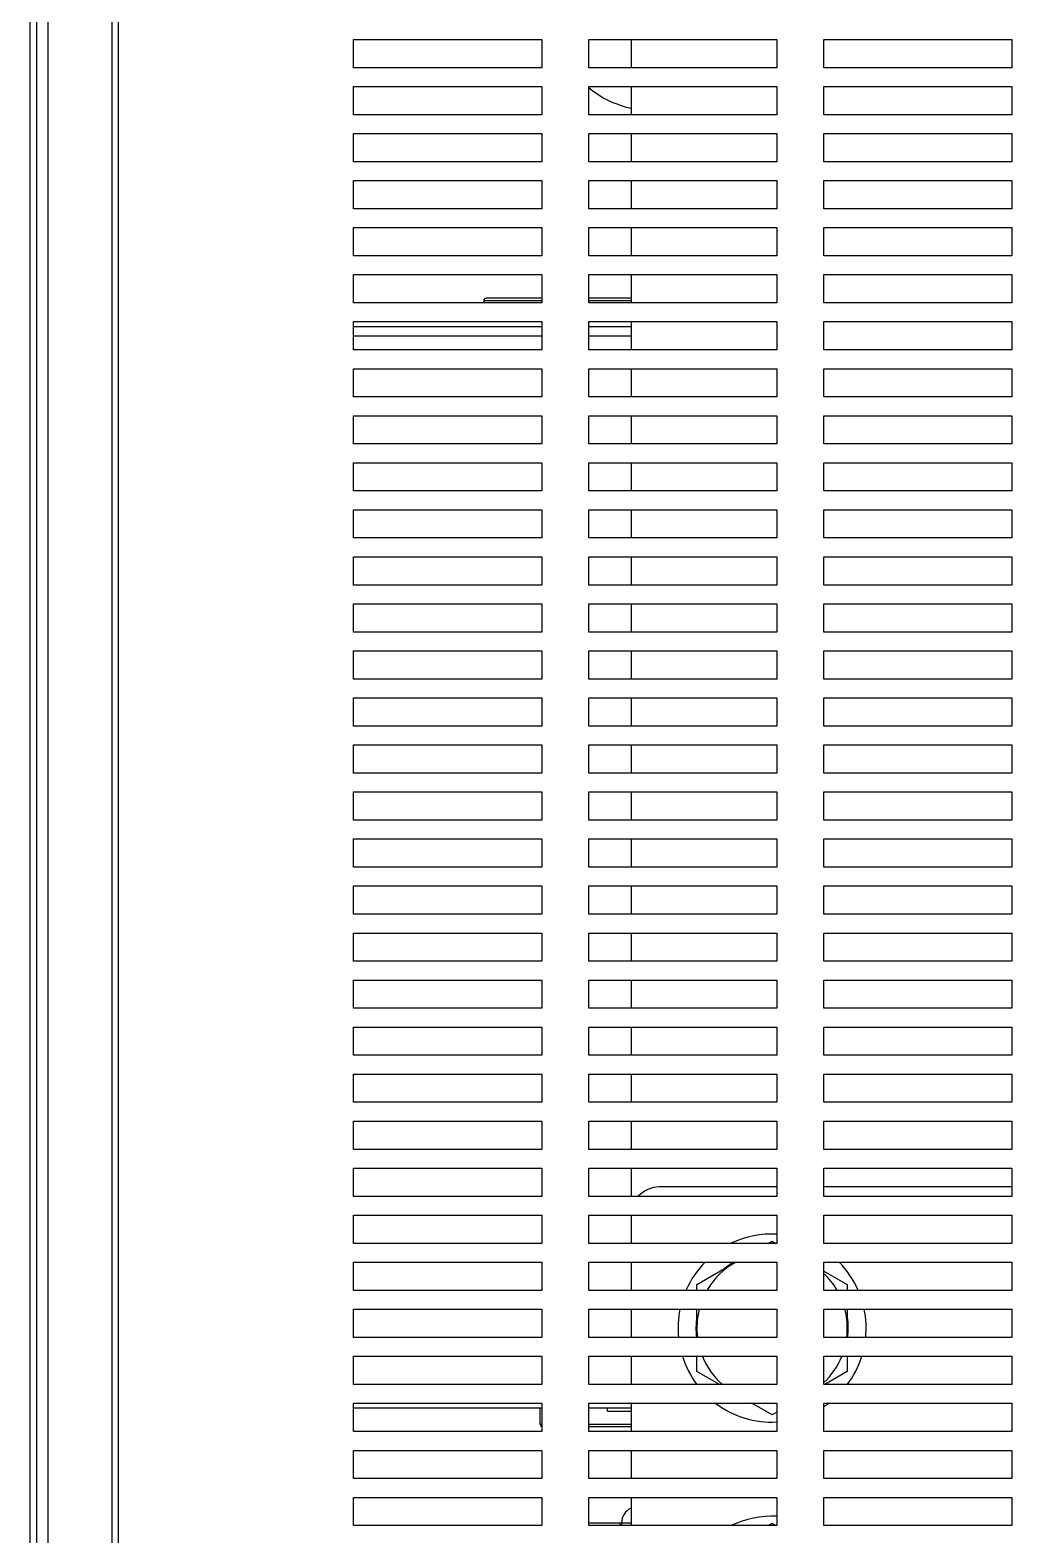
# Model space of a CAD drawing. Header units: millimetres. Extents: x 0 to 301, y -1 to 129.
# Drawn here: x 0 to 10.44, y 15.7 to 31.7 of the extents above; entities that cross this region are included whole.
import ezdxf

# ---------------------------------------------------------------- set-up
doc = ezdxf.new("R2010")
doc.units = ezdxf.units.MM
for name, color, linetype in [('2022-00353_0', 7, 'Continuous'), ('2401-00124-M10-30HMC_0', 7, 'Continuous'), ('2404-00011-D10D20-P_0', 7, 'Continuous'), ('2404-00019-D10_0', 7, 'Continuous'), ('4207-45300_0', 7, 'Continuous'), ('4207-49036_0', 7, 'Continuous'), ('4209-00028_0', 7, 'Continuous'), ('4212-06607_0', 7, 'Continuous'), ('4212-06611_0', 7, 'Continuous'), ('4212-14557_0', 7, 'Continuous'), ('4212-14562_1_0', 7, 'Continuous'), ('4212-24431_0', 7, 'Continuous')]:
    doc.layers.add(name, color=color, linetype=linetype)

msp = doc.modelspace()

# ---------------------------------------------------------------- linework, layer by layer
at = {"layer": '2022-00353_0', "color": 7, "linetype": 'Continuous'}
msp.add_arc((6.59, 31.85), 1, 229.4177, 258.4395, dxfattribs=at)
at = {"layer": '2401-00124-M10-30HMC_0', "color": 7, "linetype": 'Continuous'}
for p, q in [((7.849, 18.8), (7.89, 18.824)), ((7.89, 18.824), (7.931, 18.8)), ((7.09, 18.362), (7.502, 18.6)), ((8.44, 18.506), (8.69, 18.362)), ((7.09, 18.3), (7.09, 18.362)), ((8.69, 18.362), (8.69, 18.3)), ((7.09, 17.8), (7.09, 18.1)), ((8.69, 18.1), (8.69, 17.8)), ((7.09, 17.438), (7.09, 17.6)), ((8.69, 17.6), (8.69, 17.438)), ((7.329, 17.3), (7.09, 17.438)), ((8.69, 17.438), (8.451, 17.3)), ((7.89, 16.976), (7.676, 17.1)), ((7.94, 17.005), (7.89, 16.976)), ((7.849, 15.8), (7.89, 15.824)), ((7.89, 15.824), (7.931, 15.8))]:
    msp.add_line(p, q, dxfattribs=at)
for start, end in [(118.8068, 149.9072), (30.0928, 46.4191), (165.4872, 187.1938), (352.8062, 14.5128), (202.0879, 228.7473), (313.5809, 337.9121)]:
    msp.add_arc((7.89, 17.9), 0.8, start, end, dxfattribs=at)
at = {"layer": '2404-00011-D10D20-P_0', "color": 7, "linetype": 'Continuous'}
for centre, start, end in [((7.89, 17.9), 87.1148, 115.6956), ((7.89, 17.9), 135.431, 156.3958), ((7.89, 17.9), 23.6042, 44.569), ((7.89, 17.9), 168.4341, 185.7515), ((7.89, 17.9), 354.2485, 11.5659), ((7.89, 17.9), 197.4793, 216.9796), ((7.89, 17.9), 323.0204, 342.5207), ((7.89, 17.9), 233.3255, 272.8852), ((7.89, 17.9), 303.3963, 306.6745), ((7.89, 14.9), 87.1148, 115.6956)]:
    msp.add_arc(centre, 1, start, end, dxfattribs=at)
at = {"layer": '2404-00019-D10_0', "color": 7, "linetype": 'Continuous'}
msp.add_line((7.084, 17.976), (7.09, 17.976), dxfattribs=at)
for start, end in [(120.0549, 128.6347), (171.4932, 187.108), (352.8932, 8.1511)]:
    msp.add_arc((7.89, 17.9), 0.81, start, end, dxfattribs=at)
at = {"layer": '4207-45300_0', "color": 7, "linetype": 'Continuous'}
for p, q in [((6.39, 31.6), (6.39, 31.3)), ((6.39, 31.1), (6.39, 30.8)), ((6.39, 30.6), (6.39, 30.3)), ((6.39, 30.1), (6.39, 29.8)), ((6.39, 29.6), (6.39, 29.3)), ((6.39, 29.1), (6.39, 28.8)), ((6.39, 28.6), (6.39, 28.3)), ((6.39, 28.1), (6.39, 27.8)), ((6.39, 27.6), (6.39, 27.3)), ((6.39, 27.1), (6.39, 26.8)), ((6.39, 26.6), (6.39, 26.3)), ((6.39, 26.1), (6.39, 25.8)), ((6.39, 25.6), (6.39, 25.3)), ((6.39, 25.1), (6.39, 24.8)), ((6.39, 24.6), (6.39, 24.3)), ((6.39, 24.1), (6.39, 23.8)), ((6.39, 23.6), (6.39, 23.3)), ((6.39, 23.1), (6.39, 22.8)), ((6.39, 22.6), (6.39, 22.3)), ((6.39, 22.1), (6.39, 21.8)), ((6.39, 21.6), (6.39, 21.3)), ((6.39, 21.1), (6.39, 20.8)), ((6.39, 20.6), (6.39, 20.3)), ((6.39, 20.1), (6.39, 19.8)), ((6.39, 19.6), (6.39, 19.3))]:
    msp.add_line(p, q, dxfattribs=at)
at = {"layer": '4207-49036_0', "color": 7, "linetype": 'Continuous'}
for p, q in [((7.94, 19.4), (6.69, 19.4)), ((10.44, 19.4), (8.44, 19.4)), ((6.39, 19.1), (6.39, 18.8)), ((6.39, 18.6), (6.39, 18.3)), ((6.39, 18.1), (6.39, 17.8)), ((6.39, 17.6), (6.39, 17.3)), ((6.39, 17.1), (6.39, 16.8)), ((6.39, 16.6), (6.39, 16.3)), ((6.39, 16.1), (6.39, 15.8))]:
    msp.add_line(p, q, dxfattribs=at)
msp.add_arc((6.69, 19.1), 0.3, 90, 138.0477, dxfattribs=at)
at = {"layer": '4209-00028_0', "color": 7, "linetype": 'Continuous'}
for p, q in [((4.825, 28.824), (4.825, 28.8)), ((4.825, 28.824), (5.44, 28.824)), ((5.44, 28.85), (4.851, 28.85)), ((6.39, 28.85), (5.94, 28.85)), ((5.94, 28.824), (6.39, 28.824)), ((5.425, 16.876), (5.425, 17.05)), ((6.14, 17.015), (6.14, 17.05)), ((6.14, 17.015), (6.39, 17.015)), ((5.44, 16.876), (5.425, 16.876)), ((6.39, 16.876), (5.94, 16.876)), ((6.39, 16.85), (5.94, 16.85))]:
    msp.add_line(p, q, dxfattribs=at)
for centre, start, end in [((4.851, 28.824), 90, 180), ((5.451, 16.876), 180, 244.7446)]:
    msp.add_arc(centre, 0.0259, start, end, dxfattribs=at)
at = {"layer": '4212-06607_0', "color": 7, "linetype": 'Continuous'}
for p, q in [((0.07, 3.34), (0.07, 88.46)), ((0.19, 88.45), (0.19, 3.35)), ((0.87, 88.15), (0.87, 3.65))]:
    msp.add_line(p, q, dxfattribs=at)
at = {"layer": '4212-06611_0', "color": 7, "linetype": 'Continuous'}
msp.add_line((0, 3.4), (0, 88.4), dxfattribs=at)
at = {"layer": '4212-14557_0', "color": 7, "linetype": 'Continuous'}
for p, q in [((0.94, 6.6), (0.94, 45.1)), ((3.44, 31.3), (3.44, 31.6)), ((3.44, 31.6), (5.44, 31.6)), ((5.44, 31.6), (5.44, 31.3)), ((5.94, 31.3), (5.94, 31.6)), ((5.94, 31.6), (7.94, 31.6)), ((7.94, 31.6), (7.94, 31.3)), ((8.44, 31.3), (8.44, 31.6)), ((8.44, 31.6), (10.44, 31.6)), ((10.44, 31.6), (10.44, 31.3)), ((5.44, 31.3), (3.44, 31.3)), ((7.94, 31.3), (5.94, 31.3)), ((10.44, 31.3), (8.44, 31.3)), ((3.44, 30.8), (3.44, 31.1)), ((3.44, 31.1), (5.44, 31.1)), ((5.44, 31.1), (5.44, 30.8)), ((5.94, 30.8), (5.94, 31.1)), ((5.94, 31.1), (7.94, 31.1)), ((7.94, 31.1), (7.94, 30.8)), ((8.44, 30.8), (8.44, 31.1)), ((8.44, 31.1), (10.44, 31.1)), ((10.44, 31.1), (10.44, 30.8)), ((5.44, 30.8), (3.44, 30.8)), ((7.94, 30.8), (5.94, 30.8)), ((10.44, 30.8), (8.44, 30.8)), ((3.44, 30.3), (3.44, 30.6)), ((3.44, 30.6), (5.44, 30.6)), ((5.44, 30.6), (5.44, 30.3)), ((5.94, 30.3), (5.94, 30.6)), ((5.94, 30.6), (7.94, 30.6)), ((7.94, 30.6), (7.94, 30.3)), ((8.44, 30.3), (8.44, 30.6)), ((8.44, 30.6), (10.44, 30.6)), ((10.44, 30.6), (10.44, 30.3)), ((5.44, 30.3), (3.44, 30.3)), ((7.94, 30.3), (5.94, 30.3)), ((10.44, 30.3), (8.44, 30.3)), ((3.44, 29.8), (3.44, 30.1)), ((3.44, 30.1), (5.44, 30.1)), ((5.44, 30.1), (5.44, 29.8)), ((5.94, 29.8), (5.94, 30.1)), ((5.94, 30.1), (7.94, 30.1)), ((7.94, 30.1), (7.94, 29.8)), ((8.44, 29.8), (8.44, 30.1)), ((8.44, 30.1), (10.44, 30.1)), ((10.44, 30.1), (10.44, 29.8)), ((5.44, 29.8), (3.44, 29.8)), ((7.94, 29.8), (5.94, 29.8)), ((10.44, 29.8), (8.44, 29.8)), ((3.44, 29.3), (3.44, 29.6)), ((3.44, 29.6), (5.44, 29.6)), ((5.44, 29.6), (5.44, 29.3)), ((5.94, 29.3), (5.94, 29.6)), ((5.94, 29.6), (7.94, 29.6)), ((7.94, 29.6), (7.94, 29.3)), ((8.44, 29.3), (8.44, 29.6)), ((8.44, 29.6), (10.44, 29.6)), ((10.44, 29.6), (10.44, 29.3)), ((5.44, 29.3), (3.44, 29.3)), ((7.94, 29.3), (5.94, 29.3)), ((10.44, 29.3), (8.44, 29.3)), ((3.44, 28.8), (3.44, 29.1)), ((3.44, 29.1), (5.44, 29.1)), ((5.44, 29.1), (5.44, 28.8)), ((5.94, 28.8), (5.94, 29.1)), ((5.94, 29.1), (7.94, 29.1)), ((7.94, 29.1), (7.94, 28.8)), ((8.44, 28.8), (8.44, 29.1)), ((8.44, 29.1), (10.44, 29.1)), ((10.44, 29.1), (10.44, 28.8)), ((5.44, 28.8), (3.44, 28.8)), ((7.94, 28.8), (5.94, 28.8)), ((10.44, 28.8), (8.44, 28.8)), ((3.44, 28.3), (3.44, 28.6)), ((3.44, 28.6), (5.44, 28.6)), ((5.44, 28.6), (5.44, 28.3)), ((5.94, 28.3), (5.94, 28.6)), ((5.94, 28.6), (7.94, 28.6)), ((7.94, 28.6), (7.94, 28.3)), ((8.44, 28.3), (8.44, 28.6)), ((8.44, 28.6), (10.44, 28.6)), ((10.44, 28.6), (10.44, 28.3)), ((5.44, 28.3), (3.44, 28.3)), ((7.94, 28.3), (5.94, 28.3)), ((10.44, 28.3), (8.44, 28.3)), ((3.44, 27.8), (3.44, 28.1)), ((3.44, 28.1), (5.44, 28.1)), ((5.44, 28.1), (5.44, 27.8)), ((5.94, 27.8), (5.94, 28.1)), ((5.94, 28.1), (7.94, 28.1)), ((7.94, 28.1), (7.94, 27.8)), ((8.44, 27.8), (8.44, 28.1)), ((8.44, 28.1), (10.44, 28.1)), ((10.44, 28.1), (10.44, 27.8)), ((5.44, 27.8), (3.44, 27.8)), ((7.94, 27.8), (5.94, 27.8)), ((10.44, 27.8), (8.44, 27.8)), ((3.44, 27.3), (3.44, 27.6)), ((3.44, 27.6), (5.44, 27.6)), ((5.44, 27.6), (5.44, 27.3)), ((5.94, 27.3), (5.94, 27.6)), ((5.94, 27.6), (7.94, 27.6)), ((7.94, 27.6), (7.94, 27.3)), ((8.44, 27.3), (8.44, 27.6)), ((8.44, 27.6), (10.44, 27.6)), ((10.44, 27.6), (10.44, 27.3)), ((5.44, 27.3), (3.44, 27.3)), ((7.94, 27.3), (5.94, 27.3)), ((10.44, 27.3), (8.44, 27.3)), ((3.44, 26.8), (3.44, 27.1)), ((3.44, 27.1), (5.44, 27.1)), ((5.44, 27.1), (5.44, 26.8)), ((5.94, 26.8), (5.94, 27.1)), ((5.94, 27.1), (7.94, 27.1)), ((7.94, 27.1), (7.94, 26.8)), ((8.44, 26.8), (8.44, 27.1)), ((8.44, 27.1), (10.44, 27.1)), ((10.44, 27.1), (10.44, 26.8)), ((5.44, 26.8), (3.44, 26.8)), ((7.94, 26.8), (5.94, 26.8)), ((10.44, 26.8), (8.44, 26.8)), ((3.44, 26.3), (3.44, 26.6)), ((3.44, 26.6), (5.44, 26.6)), ((5.44, 26.6), (5.44, 26.3)), ((5.94, 26.3), (5.94, 26.6)), ((5.94, 26.6), (7.94, 26.6)), ((7.94, 26.6), (7.94, 26.3)), ((8.44, 26.3), (8.44, 26.6)), ((8.44, 26.6), (10.44, 26.6)), ((10.44, 26.6), (10.44, 26.3)), ((5.44, 26.3), (3.44, 26.3)), ((7.94, 26.3), (5.94, 26.3)), ((10.44, 26.3), (8.44, 26.3)), ((3.44, 25.8), (3.44, 26.1)), ((3.44, 26.1), (5.44, 26.1)), ((5.44, 26.1), (5.44, 25.8)), ((5.94, 25.8), (5.94, 26.1)), ((5.94, 26.1), (7.94, 26.1)), ((7.94, 26.1), (7.94, 25.8)), ((8.44, 25.8), (8.44, 26.1)), ((8.44, 26.1), (10.44, 26.1)), ((10.44, 26.1), (10.44, 25.8)), ((5.44, 25.8), (3.44, 25.8)), ((7.94, 25.8), (5.94, 25.8)), ((10.44, 25.8), (8.44, 25.8)), ((3.44, 25.3), (3.44, 25.6)), ((3.44, 25.6), (5.44, 25.6)), ((5.44, 25.6), (5.44, 25.3)), ((5.94, 25.3), (5.94, 25.6)), ((5.94, 25.6), (7.94, 25.6)), ((7.94, 25.6), (7.94, 25.3)), ((8.44, 25.3), (8.44, 25.6)), ((8.44, 25.6), (10.44, 25.6)), ((10.44, 25.6), (10.44, 25.3)), ((5.44, 25.3), (3.44, 25.3)), ((7.94, 25.3), (5.94, 25.3)), ((10.44, 25.3), (8.44, 25.3)), ((3.44, 24.8), (3.44, 25.1)), ((3.44, 25.1), (5.44, 25.1)), ((5.44, 25.1), (5.44, 24.8)), ((5.94, 24.8), (5.94, 25.1)), ((5.94, 25.1), (7.94, 25.1)), ((7.94, 25.1), (7.94, 24.8)), ((8.44, 24.8), (8.44, 25.1)), ((8.44, 25.1), (10.44, 25.1)), ((10.44, 25.1), (10.44, 24.8)), ((5.44, 24.8), (3.44, 24.8)), ((7.94, 24.8), (5.94, 24.8)), ((10.44, 24.8), (8.44, 24.8)), ((3.44, 24.3), (3.44, 24.6)), ((3.44, 24.6), (5.44, 24.6)), ((5.44, 24.6), (5.44, 24.3)), ((5.94, 24.3), (5.94, 24.6)), ((5.94, 24.6), (7.94, 24.6)), ((7.94, 24.6), (7.94, 24.3)), ((8.44, 24.3), (8.44, 24.6)), ((8.44, 24.6), (10.44, 24.6)), ((10.44, 24.6), (10.44, 24.3)), ((5.44, 24.3), (3.44, 24.3)), ((7.94, 24.3), (5.94, 24.3)), ((10.44, 24.3), (8.44, 24.3)), ((3.44, 23.8), (3.44, 24.1)), ((3.44, 24.1), (5.44, 24.1)), ((5.44, 24.1), (5.44, 23.8)), ((5.94, 23.8), (5.94, 24.1)), ((5.94, 24.1), (7.94, 24.1)), ((7.94, 24.1), (7.94, 23.8)), ((8.44, 23.8), (8.44, 24.1)), ((8.44, 24.1), (10.44, 24.1)), ((10.44, 24.1), (10.44, 23.8)), ((5.44, 23.8), (3.44, 23.8)), ((7.94, 23.8), (5.94, 23.8)), ((10.44, 23.8), (8.44, 23.8)), ((3.44, 23.3), (3.44, 23.6)), ((3.44, 23.6), (5.44, 23.6)), ((5.44, 23.6), (5.44, 23.3)), ((5.94, 23.3), (5.94, 23.6)), ((5.94, 23.6), (7.94, 23.6)), ((7.94, 23.6), (7.94, 23.3)), ((8.44, 23.3), (8.44, 23.6)), ((8.44, 23.6), (10.44, 23.6)), ((10.44, 23.6), (10.44, 23.3)), ((5.44, 23.3), (3.44, 23.3)), ((7.94, 23.3), (5.94, 23.3)), ((10.44, 23.3), (8.44, 23.3)), ((3.44, 22.8), (3.44, 23.1)), ((3.44, 23.1), (5.44, 23.1)), ((5.44, 23.1), (5.44, 22.8)), ((5.94, 22.8), (5.94, 23.1)), ((5.94, 23.1), (7.94, 23.1)), ((7.94, 23.1), (7.94, 22.8)), ((8.44, 22.8), (8.44, 23.1)), ((8.44, 23.1), (10.44, 23.1)), ((10.44, 23.1), (10.44, 22.8)), ((5.44, 22.8), (3.44, 22.8)), ((7.94, 22.8), (5.94, 22.8)), ((10.44, 22.8), (8.44, 22.8)), ((3.44, 22.3), (3.44, 22.6)), ((3.44, 22.6), (5.44, 22.6)), ((5.44, 22.6), (5.44, 22.3)), ((5.94, 22.3), (5.94, 22.6)), ((5.94, 22.6), (7.94, 22.6)), ((7.94, 22.6), (7.94, 22.3)), ((8.44, 22.3), (8.44, 22.6)), ((8.44, 22.6), (10.44, 22.6)), ((10.44, 22.6), (10.44, 22.3)), ((5.44, 22.3), (3.44, 22.3)), ((7.94, 22.3), (5.94, 22.3)), ((10.44, 22.3), (8.44, 22.3)), ((3.44, 21.8), (3.44, 22.1)), ((3.44, 22.1), (5.44, 22.1)), ((5.44, 22.1), (5.44, 21.8)), ((5.94, 21.8), (5.94, 22.1)), ((5.94, 22.1), (7.94, 22.1)), ((7.94, 22.1), (7.94, 21.8)), ((8.44, 21.8), (8.44, 22.1)), ((8.44, 22.1), (10.44, 22.1)), ((10.44, 22.1), (10.44, 21.8)), ((5.44, 21.8), (3.44, 21.8)), ((7.94, 21.8), (5.94, 21.8)), ((10.44, 21.8), (8.44, 21.8)), ((3.44, 21.3), (3.44, 21.6)), ((3.44, 21.6), (5.44, 21.6)), ((5.44, 21.6), (5.44, 21.3)), ((5.94, 21.3), (5.94, 21.6)), ((5.94, 21.6), (7.94, 21.6)), ((7.94, 21.6), (7.94, 21.3)), ((8.44, 21.3), (8.44, 21.6)), ((8.44, 21.6), (10.44, 21.6)), ((10.44, 21.6), (10.44, 21.3)), ((5.44, 21.3), (3.44, 21.3)), ((7.94, 21.3), (5.94, 21.3)), ((10.44, 21.3), (8.44, 21.3)), ((3.44, 20.8), (3.44, 21.1)), ((3.44, 21.1), (5.44, 21.1)), ((5.44, 21.1), (5.44, 20.8)), ((5.94, 20.8), (5.94, 21.1)), ((5.94, 21.1), (7.94, 21.1)), ((7.94, 21.1), (7.94, 20.8)), ((8.44, 20.8), (8.44, 21.1)), ((8.44, 21.1), (10.44, 21.1)), ((10.44, 21.1), (10.44, 20.8)), ((5.44, 20.8), (3.44, 20.8)), ((7.94, 20.8), (5.94, 20.8)), ((10.44, 20.8), (8.44, 20.8)), ((3.44, 20.3), (3.44, 20.6)), ((3.44, 20.6), (5.44, 20.6)), ((5.44, 20.6), (5.44, 20.3)), ((5.94, 20.3), (5.94, 20.6)), ((5.94, 20.6), (7.94, 20.6)), ((7.94, 20.6), (7.94, 20.3)), ((8.44, 20.3), (8.44, 20.6)), ((8.44, 20.6), (10.44, 20.6)), ((10.44, 20.6), (10.44, 20.3)), ((5.44, 20.3), (3.44, 20.3)), ((7.94, 20.3), (5.94, 20.3)), ((10.44, 20.3), (8.44, 20.3)), ((3.44, 19.8), (3.44, 20.1)), ((3.44, 20.1), (5.44, 20.1)), ((5.44, 20.1), (5.44, 19.8)), ((5.94, 19.8), (5.94, 20.1)), ((5.94, 20.1), (7.94, 20.1)), ((7.94, 20.1), (7.94, 19.8)), ((8.44, 19.8), (8.44, 20.1)), ((8.44, 20.1), (10.44, 20.1)), ((10.44, 20.1), (10.44, 19.8)), ((5.44, 19.8), (3.44, 19.8)), ((7.94, 19.8), (5.94, 19.8)), ((10.44, 19.8), (8.44, 19.8)), ((3.44, 19.3), (3.44, 19.6)), ((3.44, 19.6), (5.44, 19.6)), ((5.44, 19.6), (5.44, 19.3)), ((5.94, 19.3), (5.94, 19.6)), ((5.94, 19.6), (7.94, 19.6)), ((7.94, 19.6), (7.94, 19.3)), ((8.44, 19.3), (8.44, 19.6)), ((8.44, 19.6), (10.44, 19.6)), ((10.44, 19.6), (10.44, 19.3)), ((5.44, 19.3), (3.44, 19.3)), ((7.94, 19.3), (5.94, 19.3)), ((10.44, 19.3), (8.44, 19.3)), ((3.44, 18.8), (3.44, 19.1)), ((3.44, 19.1), (5.44, 19.1)), ((5.44, 19.1), (5.44, 18.8)), ((5.94, 18.8), (5.94, 19.1)), ((5.94, 19.1), (7.94, 19.1)), ((7.94, 19.1), (7.94, 18.8)), ((8.44, 18.8), (8.44, 19.1)), ((8.44, 19.1), (10.44, 19.1)), ((10.44, 19.1), (10.44, 18.8)), ((5.44, 18.8), (3.44, 18.8)), ((7.94, 18.8), (5.94, 18.8)), ((10.44, 18.8), (8.44, 18.8)), ((3.44, 18.3), (3.44, 18.6)), ((3.44, 18.6), (5.44, 18.6)), ((5.44, 18.6), (5.44, 18.3)), ((5.94, 18.3), (5.94, 18.6)), ((5.94, 18.6), (7.94, 18.6)), ((7.94, 18.6), (7.94, 18.3)), ((8.44, 18.3), (8.44, 18.6)), ((8.44, 18.6), (10.44, 18.6)), ((10.44, 18.6), (10.44, 18.3)), ((5.44, 18.3), (3.44, 18.3)), ((7.94, 18.3), (5.94, 18.3)), ((10.44, 18.3), (8.44, 18.3)), ((3.44, 17.8), (3.44, 18.1)), ((3.44, 18.1), (5.44, 18.1)), ((5.44, 18.1), (5.44, 17.8)), ((5.94, 17.8), (5.94, 18.1)), ((5.94, 18.1), (7.94, 18.1)), ((7.94, 18.1), (7.94, 17.8)), ((8.44, 17.8), (8.44, 18.1)), ((8.44, 18.1), (10.44, 18.1)), ((10.44, 18.1), (10.44, 17.8)), ((5.44, 17.8), (3.44, 17.8)), ((7.94, 17.8), (5.94, 17.8)), ((10.44, 17.8), (8.44, 17.8)), ((3.44, 17.3), (3.44, 17.6)), ((3.44, 17.6), (5.44, 17.6)), ((5.44, 17.6), (5.44, 17.3)), ((5.94, 17.3), (5.94, 17.6)), ((5.94, 17.6), (7.94, 17.6)), ((7.94, 17.6), (7.94, 17.3)), ((8.44, 17.3), (8.44, 17.6)), ((8.44, 17.6), (10.44, 17.6)), ((10.44, 17.6), (10.44, 17.3)), ((5.44, 17.3), (3.44, 17.3)), ((7.94, 17.3), (5.94, 17.3)), ((10.44, 17.3), (8.44, 17.3)), ((3.44, 16.8), (3.44, 17.1)), ((3.44, 17.1), (5.44, 17.1)), ((5.44, 17.1), (5.44, 16.8)), ((5.94, 16.8), (5.94, 17.1)), ((5.94, 17.1), (7.94, 17.1)), ((7.94, 17.1), (7.94, 16.8)), ((8.44, 16.8), (8.44, 17.1)), ((8.44, 17.1), (10.44, 17.1)), ((10.44, 17.1), (10.44, 16.8)), ((5.44, 16.8), (3.44, 16.8)), ((7.94, 16.8), (5.94, 16.8)), ((10.44, 16.8), (8.44, 16.8)), ((3.44, 16.3), (3.44, 16.6)), ((3.44, 16.6), (5.44, 16.6)), ((5.44, 16.6), (5.44, 16.3)), ((5.94, 16.3), (5.94, 16.6)), ((5.94, 16.6), (7.94, 16.6)), ((7.94, 16.6), (7.94, 16.3)), ((8.44, 16.3), (8.44, 16.6)), ((8.44, 16.6), (10.44, 16.6)), ((10.44, 16.6), (10.44, 16.3)), ((5.44, 16.3), (3.44, 16.3)), ((7.94, 16.3), (5.94, 16.3)), ((10.44, 16.3), (8.44, 16.3)), ((3.44, 15.8), (3.44, 16.1)), ((3.44, 16.1), (5.44, 16.1)), ((5.44, 16.1), (5.44, 15.8)), ((5.94, 15.8), (5.94, 16.1)), ((5.94, 16.1), (7.94, 16.1)), ((7.94, 16.1), (7.94, 15.8)), ((8.44, 15.8), (8.44, 16.1)), ((8.44, 16.1), (10.44, 16.1)), ((10.44, 16.1), (10.44, 15.8)), ((5.44, 15.8), (3.44, 15.8)), ((7.94, 15.8), (5.94, 15.8)), ((10.44, 15.8), (8.44, 15.8))]:
    msp.add_line(p, q, dxfattribs=at)
at = {"layer": '4212-14562_1_0', "color": 7, "linetype": 'Continuous'}
for p, q in [((5.94, 15.83), (6.29, 15.83)), ((6.27, 15.83), (6.27, 15.8)), ((6.29, 15.83), (6.29, 15.8)), ((6.29, 15.83), (6.39, 15.83))]:
    msp.add_line(p, q, dxfattribs=at)
msp.add_arc((6.46, 15.83), 0.17, 114.415, 180, dxfattribs=at)
at = {"layer": '4212-24431_0', "color": 7, "linetype": 'Continuous'}
for p, q in [((3.44, 28.55), (5.44, 28.55)), ((5.94, 28.55), (6.39, 28.55)), ((3.44, 28.45), (5.44, 28.45)), ((5.94, 28.45), (6.39, 28.45)), ((5.44, 17.05), (3.44, 17.05)), ((6.39, 17.05), (5.94, 17.05))]:
    msp.add_line(p, q, dxfattribs=at)

doc.saveas('drawing.dxf')
